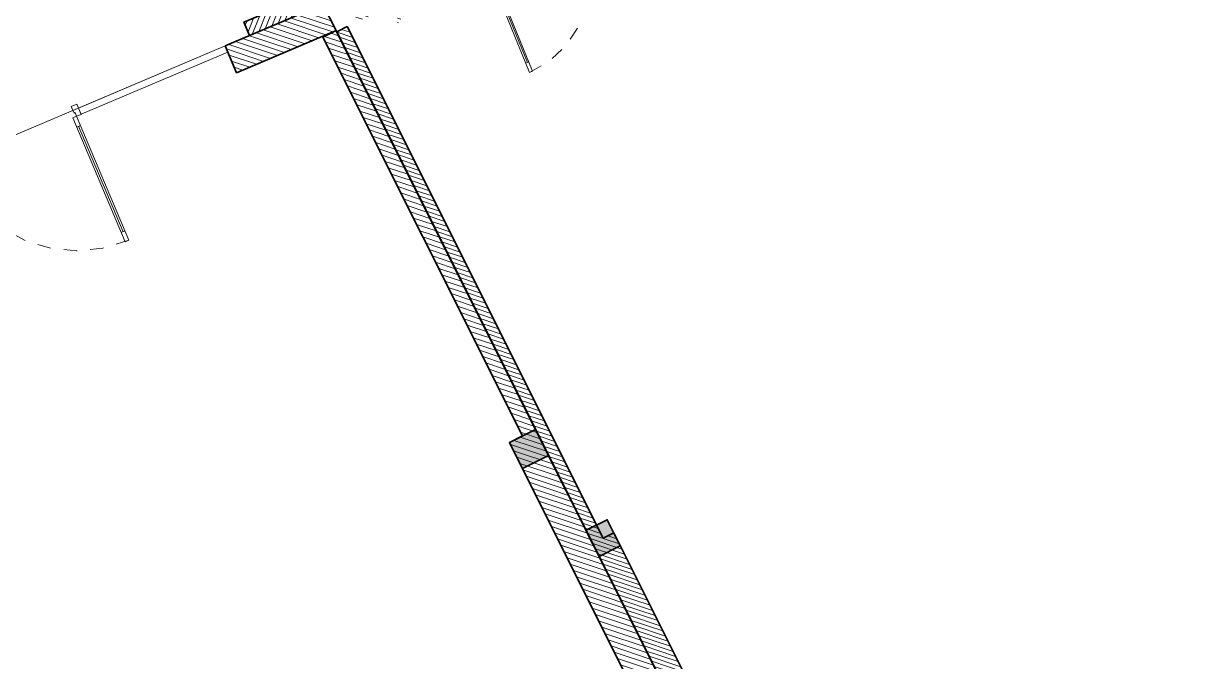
# Model space of a CAD drawing. Header units: millimetres. Extents: x 567980 to 569372, y 2065777 to 2066674.
# Drawn here: x 568853.34 to 568862.08, y 2066425.54 to 2066430.35 of the extents above; entities that cross this region are included whole.
import ezdxf
from ezdxf.xclip import XClip

# ---------------------------------------------------------------- set-up
doc = ezdxf.new("R2010")
doc.units = ezdxf.units.MM
doc.linetypes.add('CENTER', pattern=[3, 1.5, -0.5, 0.5, -0.5])
doc.linetypes.add('HIDDEN2', pattern=[0.1875, 0.125, -0.0625])
for name, color, linetype, lineweight in [('A-COT VACH', 2, 'Continuous', 35), ('A-CUA', 25, 'Continuous', 5), ('A-DIM', 251, 'Continuous', 15), ('A-HATCH', 251, 'Continuous', 5), ('A-NET THAY', 125, 'Continuous', 18), ('A-TUONG', 255, 'Continuous', 35), ('boDnv', 54, 'Continuous', 25)]:
    doc.layers.add(name, color=color, linetype=linetype, lineweight=lineweight)
doc.layers.add('ChiaLo', color=128, linetype='CENTER')
doc.layers.add('LoLK', color=6, linetype='Continuous')
pattern_1 = [(45, (-102.6989716938697, 612.5000389255583), (-0.02651650429449553, 0.02651650429449554), [])]

# ---------------------------------------------------------------- blocks, each defined once
blk = doc.blocks.new('NEN')
at = {"layer": 'ChiaLo', "ltscale": 5}
blk.add_lwpolyline([(164.3009186648997, 46.4373169215396), (156.6493617581436, 61.73591349669732)], dxfattribs=at)
at = {"layer": 'LoLK'}
for points in [[(167.6067212893395, 61.06529285409488), (160.7866246973863, 63.53928494243883), (156.6493617582601, 61.73591349623166), (164.3009186647832, 46.43731692107394), (172.7974751625443, 50.68684956571087)], [(156.6493617580272, 61.73591349669732), (148.3875859034015, 58.1347281509079), (156.251549351844, 42.41144389030524), (164.3009186647832, 46.4373169215396)]]:
    blk.add_lwpolyline(points, close=True, dxfattribs=at)
blk = doc.blocks.new('NEN NO1')
at = {"layer": 'LoLK'}
for points in [[(-97.23954948503524, 38.5), (-102.5029849226121, 33.50694464542903), (-102.7407729791012, 28.99999999976717), (-85.63541182363406, 28.99999999883585), (-85.63541182386689, 38.49999999976717)], [(-102.7407729795668, 28.99999999976717), (-103.2156162897591, 20), (-85.63541182386689, 19.99999999906868), (-85.63541182409972, 28.99999999906868)]]:
    blk.add_lwpolyline(points, close=True, dxfattribs=at)
blk = doc.blocks.new('cot 220')
at = {"layer": 'A-COT VACH'}
h = blk.add_hatch(color=256, dxfattribs=at)
h.dxf.hatch_style = 1
h.paths.add_polyline_path([(110.0000037951395, 109.9999999980937), (-109.9999962048605, 109.9999999980937), (-109.9999962048605, -110.0000000019063), (110.0000037951395, -110.0000000019063)])
blk.add_lwpolyline([(-109.9999962048605, -110.0000000019063), (110.0000037951395, -110.0000000019063), (110.0000037951395, 109.9999999980937), (-109.9999962048605, 109.9999999980937)], close=True, dxfattribs=at)
blk = doc.blocks.new('*U525')
for p, q in [((90.00000000000283, -99.99999999999753), (50.00000000000306, -99.99999999999864)), ((70.00000000000283, -99.99999999999804), (70.00000000003558, -1249.999999963868)), ((2709.999999927742, -99.99999999992151), (2749.999999927742, -99.99999999992048)), ((2729.999999927742, -99.99999999992096), (2729.999999927775, -1249.999999963791)), ((90.00000000003558, -1249.999999963867), (50.00000000003557, -1249.999999963868)), ((2709.999999927775, -1249.999999963791), (2749.999999927775, -1249.99999996379))]:
    blk.add_line(p, q)
for points in [[(-3.275903171773614e-12, 113.0367899566194), (59.99999999999695, 113.0367899566211), (59.99999999999901, 40.00000000000166), (49.99999999999901, 40.00000000000139), (50, 1.412869821137974e-12), (0, 0)], [(50, 1.412869821137974e-12), (90, 2.52042831050403e-12), (90.0000000000384, -1349.999999963867), (50.00000000003863, -1349.999999963869)], [(2749.999999927739, 7.945189960282032e-11), (2709.999999927739, 7.837276282288466e-11), (2709.999999927778, -1349.999999963791), (2749.999999927777, -1349.99999996379)], [(2799.999999927736, 113.0367899567004), (2739.999999927736, 113.0367899566988), (2739.999999927738, 40.00000000007918), (2749.999999927738, 40.00000000007945), (2749.999999927739, 7.945189960282032e-11), (2799.999999927739, 8.083634771452789e-11)]]:
    blk.add_lwpolyline(points, close=True)
at = {"linetype": 'HIDDEN2'}
for centre, radius, start, end in [((49.9999999996428, 5.729062678653229e-10), 1349.999999964771, 270.0000392677531, 1.752157829518596e-12), ((2749.99999992992, 2.433792621916794e-09), 1349.999999966545, 180.0000000000015, 269.9999607322504)]:
    blk.add_arc(centre, radius, start, end, dxfattribs=at)
blk = doc.blocks.new('CUA DI 4000')
at = {"layer": 'A-HATCH'}
h = blk.add_hatch(dxfattribs=at)
h.set_pattern_fill('ANSI31', color=256, scale=300.0000000000001, angle=-2.484808344893372e-17)
h.set_pattern_definition([(45.00000000000001, (-348838.7788459063, 636491.2519505024), (-26.51650429449554, 26.51650429449553), [])])
h.paths.add_polyline_path([(5600.435894966125, -109.6614079475403), (5000.435899853706, -109.5715448856354), (5000.444627642632, -0.3086378574371338), (5600.444627642632, -0.338592529296875)])
edge = h.paths.add_edge_path()
edge.add_line((599.9913150072098, -108.7586238384247), (-0.008890487428288907, -111.3012842722819))
edge.add_line((-0.008890390396118164, -111.3012845516205), (0.0002398299984633923, 1.271330010436955))
edge.add_line((0.0002397298812866211, 1.271330118179321), (600.0000294463824, -1.391148236987647))
edge.add_line((600.0000294446945, -1.391148328781128), (599.9913150024367, -108.7586241018144))
at = {"layer": 'A-CUA'}
for points, elevation in [([(800.1566737890244, 0), (1500.156673789024, 0), (1500.156673789024, 49.99999976158142), (800.1566737890244, 49.99999976158142)], -8.522721855943466e-07), ([(4800.156673789024, -2.384185791015625e-07), (3600.156673669815, 0), (3600.156673789024, 49.99999976158142), (4800.156673669815, 49.99999952316284)], -1.677126814971994e-06)]:
    blk.add_lwpolyline(points, close=True, dxfattribs=dict(at, elevation=elevation))
at = {"layer": 'A-NET THAY'}
for p, q in [((4800.156673789024, 0, -2.760926051496859e-08), (786.2704075574875, 0, 7.997907356879774e-07)), ((4800.156673789024, -2.384185791015625e-07, -1.677318519306692e-06), (800.1566737890244, 0, -8.524638899186365e-07))]:
    blk.add_line(p, q, dxfattribs=at)
at = {"layer": 'A-TUONG'}
for p, q in [((800.1566737890244, 0, -8.524638899186365e-07), (800.1566737890244, 219.5613162517548, -2.676744335732006e-08)), ((4800.156673789024, -2.384185791015625e-07, -1.677318519306692e-06), (4800.156673789024, 219.5613162517548, -2.676744324803249e-08))]:
    blk.add_line(p, q, dxfattribs=at)
blk.add_lwpolyline([(599.9999978542328, -0.05990910530090332), (1.192092895507812e-07, 0), (-0.008786559104919434, -109.9999997615814), (599.9912110567093, -110.0599086284637)], close=True, dxfattribs=at)
at = {"layer": 'A-TUONG', "elevation": 3.724310941831399e-07}
blk.add_lwpolyline([(5000.444656968117, 0.05990862846374512), (5000.435870409012, -109.9400913715363), (5600.435867905617, -110.0000002384186), (5600.444654583931, -2.384185791015625e-07), (5000.444652199745, -4.76837158203125e-07)], dxfattribs=at)
at = {"layer": 'A-CUA', "extrusion": (1.825819110754179e-10, -5.392646173562227e-10, -1), "xscale": 0.7500000000000002, "yscale": 0.7500000000000002, "zscale": -0.7500000000000004, "rotation": 180.1066326903748}
blk.add_blockref('*U525', (-1500.156673789022, 49.99999976158786, 0.01193818406199118), dxfattribs=at)
blk = doc.blocks.new('CUA DI T1')
at = {"layer": 'A-HATCH'}
h = blk.add_hatch(dxfattribs=at)
h.set_pattern_fill('ANSI31', color=256, scale=300.0000000000001, angle=-6.212020862233431e-18)
h.set_pattern_definition([(45.00000000000001, (-145597.4601922035, 362519.8403408527), (-26.51650429449553, 26.51650429449553), [])])
h.paths.add_polyline_path([(-6100.435858845711, -109.4824748039246), (-5500.435890555382, -109.0540196895599), (-5500.444618344307, 0.2088873386383057), (-6100.444591403008, -0.1596593856811523)])
edge = h.paths.add_edge_path()
edge.add_line((-599.9913058280945, -108.2410988807678), (0.008899666367142345, -110.7837593562586))
edge.add_line((0.008899688720703125, -110.7837595939636), (-0.0002305238625565573, 1.788854968094455))
edge.add_line((-0.0002306699752807617, 1.788855075836182), (-600.0000203866613, -0.8736232376972906))
edge.add_line((-600.0000202655792, -0.8736233711242676), (-599.9913058307716, -108.2410991441581))
at = {"layer": 'A-CUA'}
for points, elevation in [([(-5300.156664609909, 0.5175247192382812), (-4100.156664609909, 0.5175249576568604), (-4100.156664729118, 50.51752471923828), (-5300.156664609909, 50.51752495765686)], -2.339947853743918e-06), ([(-800.1566647291183, 0.5175249576568604), (-2000.156664729118, 0.5175247192382812), (-2000.156664729118, 50.51752471923828), (-800.1566646099091, 50.51752495765686)], -2.33994785385494e-06)]:
    blk.add_lwpolyline(points, close=True, dxfattribs=dict(at, elevation=elevation))
at = {"layer": 'A-NET THAY'}
for p, q in [((-5300.156664609909, 0.5175251960754395, -6.902385950441348e-07), (-786.2703984975815, 0.5175249576568604, -6.90238594960868e-07)), ((-5300.156664609909, 0.5175247192382812, -2.33994785373004e-06), (-800.1566646099091, 0.5175249576568604, -2.339947853716162e-06))]:
    blk.add_line(p, q, dxfattribs=at)
at = {"layer": 'A-TUONG'}
for p, q in [((-5300.156664609909, 0.5175247192382812, -2.33994785373004e-06), (-5300.156664609909, 220.0788414478302, -6.902385949469902e-07)), ((-800.1566646099091, 0.5175249576568604, -2.339947853716162e-06), (-800.1566646099091, 220.078840970993, -1.515093224324637e-06))]:
    blk.add_line(p, q, dxfattribs=at)
at = {"layer": 'A-TUONG', "elevation": -1.618347334891856e-07}
blk.add_lwpolyline([(-5500.444647789001, 0.5774335861206055), (-5500.435861110687, -109.4225659370422), (-6100.435858845711, -109.4824748039246), (-6100.444645285606, 0.5175247192382812), (-5500.444643139839, 0.5175247192382812)], dxfattribs=at)
at = {"layer": 'A-TUONG', "elevation": -1.523752519855259e-06}
blk.add_lwpolyline([(-599.9999885559082, 0.457615852355957), (9.059906005859375e-06, 0.5175249576568604), (0.008795738220214844, -109.482474565506), (-599.991201877594, -109.5423836708069)], close=True, dxfattribs=at)
at = {"layer": 'A-CUA', "extrusion": (-2.781895722332563e-13, -5.449584847047524e-10, -1), "xscale": 0.7500000000000021, "yscale": 0.7500000000000021, "zscale": -0.7500000000000019, "rotation": 180.059778475144}
blk.add_blockref('*U525', (4100.129438400269, 52.70850634569216, -0.1041272372908812), dxfattribs=at)
blk = doc.blocks.new('cum dh a3.3.1.6.7')
at = {"layer": 'A-HATCH'}
h = blk.add_hatch(dxfattribs=at)
h.set_pattern_fill('ANSI31', color=256, scale=0.3, angle=-1.272221872585407e-14)
h.set_pattern_definition([(45, (-127.6989716938697, 525.0000391579233), (-0.02651650429449553, 0.02651650429449554), [])])
h.paths.add_polyline_path([(17.39848850807175, -0.2199608420487493), (17.88848850806244, -0.2199608420487493), (17.88848850829527, -2.279960725456476), (17.77848850842565, -2.279960725223646), (17.77848850819282, -8.239960725186393), (17.88848850829527, -8.239960725186393), (17.88848849874921, -11.59980110311881), (17.99848849885166, -11.59980110335164), (17.99848850793205, 3.91579233109951e-05), (17.39848850783892, 3.91579233109951e-05)])
h.paths.add_polyline_path([(12.69517089100555, -11.93622459075414), (11.21848851721734, -12.02988943294622), (11.21848851698451, -12.24996084207669), (12.70882317167707, -12.15536104771309)])
h.paths.add_polyline_path([(11.21848851698451, -12.02996084210463), (11.21848850743845, -7.909960839664564), (10.99848850769922, -7.909960839897394), (10.99848851677962, -12.02996084210463)])
h = blk.add_hatch(dxfattribs=at)
h.set_pattern_fill('ANSI31', color=256, scale=0.3, angle=-1.272221872585407e-14)
h.set_pattern_definition(pattern_1)
h.paths.add_polyline_path([(18.1084885080345, -11.58980099484324), (18.10848851292394, -7.279960842104629), (18.21848851349205, -7.279960842104629), (18.21848851325922, -0.2199609584640712), (22.37848851270974, -0.2199609579984099), (22.37848851247691, 3.904127515852451e-05), (17.99848851305433, 3.904150798916817e-05), (17.99848850793205, -11.58980099507608)])
h = blk.add_hatch(dxfattribs=at)
h.set_pattern_fill('ANSI31', color=256, scale=0.3, angle=-1.272221872585407e-14)
h.set_pattern_definition(pattern_1)
h.paths.add_polyline_path([(23.88359347893856, -11.22370227961801), (22.77448375849053, -11.29524656594731), (22.78864728310145, -11.51435057423078), (23.88359347893856, -11.44416003650986)])
h.paths.add_polyline_path([(18.21848850790411, -11.58980099507608), (18.78281507291831, -11.55327971535735), (18.7969785972964, -11.77238372270949), (18.21905893296935, -11.80976417870261)])
h.paths.add_polyline_path([(24.10359347867779, -11.20996065088548), (24.10359347867779, -11.42996065039188), (25.99848852166906, -9.4114360131789), (25.99848852213472, -7.059960842365399), (25.77848852192983, -7.059960841899738), (25.778488521697, -9.324352815980092), (24.00836945860647, -11.20996065088548)])
edge = h.paths.add_edge_path()
edge.add_line((18.54214213765226, -11.45142256445251), (18.54214213765226, -11.43802214204334))
edge.add_line((18.75200898153707, -11.53423419198953), (18.75200898153707, -11.75436554872431))
h = blk.add_hatch(dxfattribs=at)
h.set_pattern_fill('ANSI31', color=256, scale=0.3, angle=-1.272221872585407e-14)
h.set_pattern_definition([(45, (-127.6989717029501, 524.6100391580258), (-0.02651650429449553, 0.02651650429449554), [])])
h.paths.add_polyline_path([(17.99848849885166, -11.5995814553462), (17.1860968330875, -11.65058618807234), (17.19973852229305, -11.86986139253713), (17.99848849885166, -11.81980110309087)])
at = {"layer": 'A-TUONG'}
blk.add_lwpolyline([(17.39848850807175, -0.2199608420487493), (17.88848850806244, -0.2199608420487493), (17.88848850829527, -2.279960725456476), (17.77848850842565, -2.279960725223646), (17.77848850819282, -8.239960725186393), (17.88848850829527, -8.239960725186393), (17.88848849874921, -11.59980110311881), (17.99848849885166, -11.59980110335164), (17.99848850793205, 3.91579233109951e-05), (17.39848850783892, 3.91579233109951e-05)], close=True, dxfattribs=at)
blk.add_lwpolyline([(18.1084885080345, -11.58980099484324), (18.10848851292394, -7.279960842104629), (18.21848851349205, -7.279960842104629), (18.21848851325922, -0.2199609584640712), (22.37848851270974, -0.2199609579984099), (22.37848851247691, 3.904127515852451e-05), (17.99848851305433, 3.904150798916817e-05), (17.99848850793205, -11.58980099507608), (18.1084885080345, -11.58980099484324)], dxfattribs=at)
at = {"layer": 'A-TUONG', "elevation": -3.5181664000258e-10}
blk.add_lwpolyline([(17.99848849885166, -11.5995814553462), (17.1860968330875, -11.65058618807234), (17.19973852229305, -11.86986139253713), (17.99848849885166, -11.81980110309087)], close=True, dxfattribs=at)
at = {"layer": 'A-COT VACH', "xscale": 0.001, "yscale": 0.001, "zscale": 0.001, "rotation": 359.9999999999999}
for p in [(18.10848850430921, -7.279960842104629), (17.88848850433715, -8.129960725316778)]:
    blk.add_blockref('cot 220', p, dxfattribs=at)
at = {"layer": 'A-DIM', "xscale": -0.0009999999999999998, "yscale": 0.0009999999999999998, "zscale": 0.001, "rotation": 3.634663207481091}
blk.add_blockref('CUA DI T1', (11.91030878387392, -12.20660290471278), dxfattribs=at)
at = {"layer": 'A-TUONG', "xscale": 0.001, "yscale": 0.001, "zscale": 0.001, "rotation": 3.698620827714848}
blk.add_blockref('CUA DI 4000', (17.9984885128215, -11.82400045963004), dxfattribs=at)
blk = doc.blocks.new('MBT1 NO1')
at = {"layer": 'LoLK'}
ref = blk.add_blockref('cum dh a3.3.1.6.7', (-87.63541181897745, 11), dxfattribs=dict(at, xscale=-1, rotation=270))
XClip(ref).set_block_clipping_path([(-8.86793109215796, -14.866152243805118), (18.0000000030268, 0.7600365094840527)])
ref = blk.add_blockref('cum dh a3.3.1.6.7', (-87.63541181897745, 14.3749999909196), dxfattribs=dict(at, xscale=-0.8125, rotation=270))
XClip(ref).set_block_clipping_path([(18.0000000030268, -14.866152243805118), (26.975294383009896, 0.7600365109974518)])
blk.add_blockref('NEN NO1', (3.492459654808044e-09, 3.725290298461914e-09), dxfattribs=at)

msp = doc.modelspace()

# ---------------------------------------------------------------- block references
at = {"layer": 'boDnv'}
msp.add_blockref('NEN', (568697.4807461541, 2066371.697269554), dxfattribs=at)

# ---------------------------------------------------------------- next in the draw order: block references
at = {"layer": 'LoLK', "rotation": 296.5718179020918}
msp.add_blockref('MBT1 NO1', (568874.1511741842, 2066328.57221157), dxfattribs=at)

doc.saveas('drawing.dxf')
